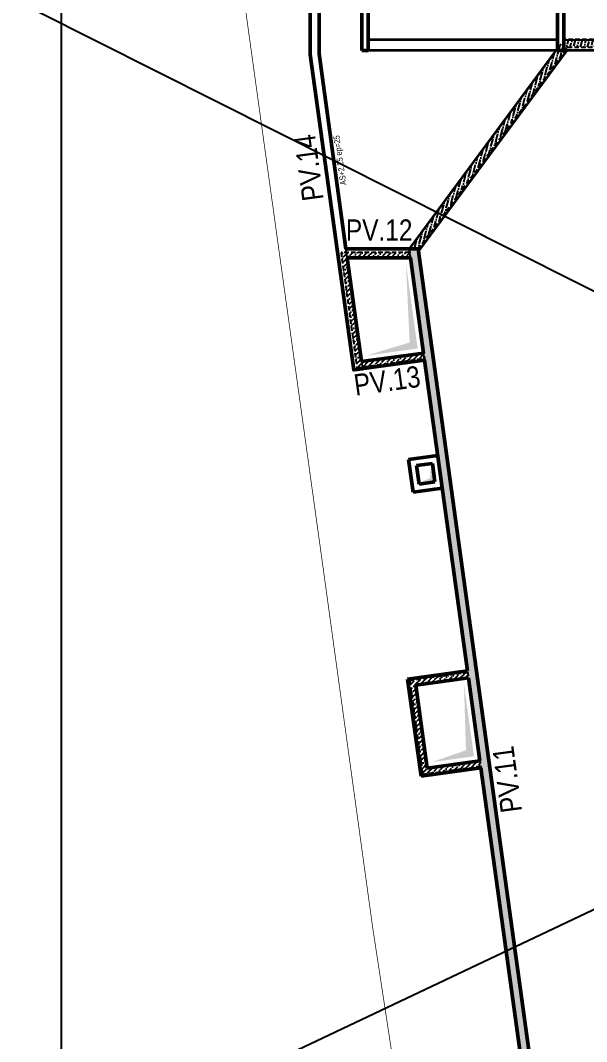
# Model space of a CAD drawing. Extents: x -10329 to 23244, y -15032 to -6928.
# Drawn here: x -6203 to -4611, y -11726 to -8854 of the extents above; entities that cross this region are included whole.
import ezdxf
from ezdxf.enums import TextEntityAlignment as Align

# ---------------------------------------------------------------- set-up
doc = ezdxf.new("R2010")
doc.units = 0
doc.linetypes.add('CACHEX2', pattern=[19.05, 12.7, -6.35])
doc.linetypes.add('MIXTE', pattern=[1, 0.5, -0.25, 0, -0.25])
doc.layers.get('Defpoints').update_dxf_attribs({"color": 53})
doc.layers.add('limites', color=242, linetype='MIXTE')
doc.layers.add('PYC_HOZ_BET_VU', color=252, linetype='Continuous')
for name, color, linetype, lineweight in [('PYC_Impact niveau supérieur', 251, 'CACHEX2', 25), ('PYC_Ombrage trémie', 7, 'Continuous', 18), ('PYC_Poutres', 102, 'Continuous', 35), ('PYC_Voiles béton armé', 6, 'Continuous', 50), ('PYC_Voiles béton armé - Repère', 233, 'Continuous', 35)]:
    doc.layers.add(name, color=color, linetype=linetype, lineweight=lineweight)
doc.styles.add('PYC_Texte_Reperage', font='ARIALN.TTF')
doc.styles.get("Standard").update_dxf_attribs({"font": 'ARIAL.TTF'})
doc.linetypes.add('RBx0.50', pattern='A,0.25,-0.025,["V",Standard,S=0.05,R=0,X=-0.025,Y=-0.05],-0.05,["V",Standard,S=0.05,R=180,X=0.025,Y=0.05],-0.025', length=0.35)
pattern_1 = [(75, (-4032.7195, -8917.559), (-4.886254, 18.566028), [23.8125, -4.7625, 0, -4.7625])]

# ---------------------------------------------------------------- blocks, each defined once
blk = doc.blocks.new('*U35')
at = {"color": 0, "linetype": 'Continuous', "lineweight": 25}
blk.add_solid([(5, -47.5), (5, -5), (12.5, -12.5), (40, -5)], dxfattribs=at)
blk = doc.blocks.new('*U36')
at = {"color": 0, "linetype": 'Continuous', "lineweight": 25}
blk.add_solid([(15, -220.5), (15, -15), (35, -35), (135, -15)], dxfattribs=at)
blk = doc.blocks.new('*U37')
at = {"color": 0, "linetype": 'Continuous', "lineweight": 25}
blk.add_solid([(15, -255.7), (15, -15), (35, -35), (161, -15)], dxfattribs=at)

msp = doc.modelspace()

# ---------------------------------------------------------------- hatches: boundary and pattern name
at = {"layer": 'PYC_Impact niveau supérieur'}
h = msp.add_hatch(dxfattribs=at)
h.set_pattern_fill('ANSI36', color=256, scale=3, angle=30, style=0)
h.set_pattern_definition(pattern_1)
h.paths.add_polyline_path([(-4329.315, -8908.559), (-4673.89, -8908.559), (-5108.959, -9496.059), (-5084.072, -9496.059), (-4663.814, -8928.559), (-4326.554, -8928.559)])
h = msp.add_hatch(dxfattribs=at)
h.set_pattern_fill('ANSI36', color=256, scale=3, style=0)
h.set_pattern_definition([(45, (-4032.7195, -8917.559), (5.051394, 18.52178), [23.8125, -4.7625, 0, -4.7625])])
h.paths.add_polyline_path([(-5105.858, -9521.059), (-5068.841, -9789.23), (-5243.684, -9813.364), (-5284.022, -9521.127)], flags=17)
h.paths.add_polyline_path([(-5066.79, -9804.089), (-5107.928, -9506.059), (-5301.235, -9506.127), (-5256.492, -9830.274)])
h = msp.add_hatch(dxfattribs=at)
h.set_pattern_fill('ANSI36', color=256, scale=3, angle=30, style=0)
h.set_pattern_definition(pattern_1)
h.paths.add_polyline_path([(-5109.309, -9496.059), (-4706.848, -12411.753), (-4682.975, -12401.872), (-5084.072, -9496.059)])
h = msp.add_hatch(dxfattribs=at)
h.set_pattern_fill('ANSI36', color=256, scale=3, style=0)
h.set_pattern_definition([(45, (-4032.7195, 11082.441), (5.051394, 18.5217782), [23.8125, -4.7625, 0, -4.7625])])
h.paths.add_polyline_path([(-4942.702, -10703.065), (-4910.501, -10936.353), (-5059.092, -10956.864), (-5091.293, -10723.576)], flags=16)
h.paths.add_polyline_path([(-4908.45, -10951.212), (-4944.753, -10688.206), (-5108.204, -10710.767), (-5071.9, -10973.774)])

# ---------------------------------------------------------------- linework, layer by layer
at = {"color": 1}
for points in [[(-10328.724, -14072.899), (4130.259, -7219.282)], [(4276.309, -14072.899), (-9355.055, -7219.282)]]:
    msp.add_lwpolyline(points, dxfattribs=at)
at = {"layer": 'Defpoints'}
msp.add_lwpolyline([(-6087.897, -7219.282), (1889.075, -7219.282), (1889.075, -14072.899), (-6087.897, -14072.899)], close=True, dxfattribs=at)
at = {"layer": 'limites', "ltscale": 150, "const_width": 2, "flags": 128}
msp.add_lwpolyline([(1318.83, -11098.226), (601.041, -11387.299), (-925.512, -12028.794), (-1738.386, -12356.789), (-2773.937, -12810.42), (-2891.292, -12853.144), (-3127.837, -12946.037), (-3669.751, -13167.798), (-4315.374, -13505.633), (-4866.173, -13801.56), (-4935.281, -13331.624), (-5140.065, -11877.607), (-5212.444, -11403.823), (-5355.007, -10369.252), (-5491.872, -9385.052), (-5561.731, -8881.707), (-5613.541, -8503.048), (-5715.401, -7769.271), (-4979.569, -7732.648), (-4978.859, -7732.623), (-4129.497, -7701.928), (-4000.89, -7702.533), (-3549.959, -7704.656), (-2145.023, -7715.725), (1152.191, -7722.931)], close=True, dxfattribs=at)
at = {"layer": 'PYC_HOZ_BET_VU', "linetype": 'RBx0.50', "ltscale": 50}
for p, q in [((-5284.031, -9521.059), (-5287.482, -9496.059)), ((-5105.858, -9521.059), (-5109.309, -9496.059)), ((-5066.107, -9809.042), (-5068.841, -9789.23)), ((-5243.684, -9813.364), (-5240.949, -9833.176))]:
    msp.add_line(p, q, dxfattribs=at)
at = {"layer": 'PYC_Impact niveau supérieur'}
for points in [[(-5108.959, -9496.059), (-4673.89, -8908.559), (-4329.315, -8908.559)], [(-5084.072, -9496.059), (-4663.814, -8928.559), (-4326.554, -8928.559)], [(-5107.928, -9506.059), (-5301.235, -9506.127), (-5256.492, -9830.274), (-5066.79, -9804.089)], [(-4944.753, -10688.206), (-5108.204, -10710.767), (-5071.9, -10973.774), (-4908.45, -10951.212)]]:
    msp.add_lwpolyline(points, dxfattribs=at)
for points in [[(-5109.309, -9496.059), (-4706.848, -12411.753), (-4682.975, -12401.872), (-5084.072, -9496.059)], [(-5068.841, -9789.23), (-5105.858, -9521.059), (-5284.031, -9521.059), (-5243.684, -9813.364)], [(-5059.092, -10956.864), (-4910.501, -10936.353), (-4942.702, -10703.065), (-5091.293, -10723.576)]]:
    msp.add_lwpolyline(points, close=True, dxfattribs=at)
at = {"layer": 'PYC_Poutres'}
for points in [[(-4692.72, -8908.559), (-5225.22, -8908.559)], [(-4692.72, -8938.559), (-5225.22, -8938.559)], [(-5108.959, -9496.059), (-4696.106, -8938.559)], [(-5083.094, -9503.14), (-4664.998, -8938.559)], [(-4096.22, -8938.559), (-4674.72, -8938.559)]]:
    msp.add_lwpolyline(points, dxfattribs=at)
at = {"layer": 'PYC_Poutres', "linetype": 'CACHEX2'}
msp.add_lwpolyline([(-4096.22, -8908.559), (-4674.72, -8908.559)], dxfattribs=at)
at = {"layer": 'PYC_Voiles béton armé'}
for p, q in [((-4674.72, -8938.559), (-4674.72, -7897.843)), ((-5225.22, -8938.559), (-5225.22, -7920.008)), ((-4692.72, -8938.559), (-4692.72, -7898.748)), ((-5243.22, -8938.559), (-5243.22, -7985.059)), ((-5388.22, -8949.084), (-5388.22, -8300.059)), ((-5363.22, -8947.366), (-5363.22, -8275.059)), ((-5265.714, -9836.594), (-5388.22, -8949.084)), ((-5363.22, -8947.366), (-5287.482, -9496.059)), ((-5243.22, -8938.559), (-5225.22, -8938.559)), ((-4692.72, -8938.559), (-4674.72, -8938.559)), ((-5084.072, -9496.059), (-5287.482, -9496.059)), ((-5084.072, -9496.059), (-4686.507, -12376.277)), ((-5105.858, -9521.059), (-5284.031, -9521.059)), ((-5284.022, -9521.127), (-5243.684, -9813.364)), ((-5105.858, -9521.059), (-5068.841, -9789.23)), ((-5243.684, -9813.364), (-5068.841, -9789.23)), ((-5066.107, -9809.042), (-5265.714, -9836.594)), ((-4945.437, -10683.253), (-5066.107, -9809.042)), ((-5111.272, -10088.846), (-5029.051, -10077.496)), ((-5111.272, -10088.846), (-5098.624, -10180.477)), ((-5088.725, -10105.923), (-5044.147, -10099.77)), ((-5088.725, -10105.923), (-5081.546, -10157.93)), ((-5044.147, -10099.77), (-5036.969, -10151.777)), ((-5081.546, -10157.93), (-5036.969, -10151.777)), ((-5098.624, -10180.477), (-5016.403, -10169.128)), ((-5113.84, -10706.498), (-4945.437, -10683.253)), ((-5076.169, -10979.41), (-5113.84, -10706.498)), ((-5091.293, -10723.576), (-4942.702, -10703.065)), ((-4942.702, -10703.065), (-4910.501, -10936.353)), ((-5091.293, -10723.576), (-5059.092, -10956.864)), ((-5059.092, -10956.864), (-4910.501, -10936.353)), ((-4907.766, -10956.165), (-5076.169, -10979.41)), ((-4706.848, -12411.753), (-4907.766, -10956.165))]:
    msp.add_line(p, q, dxfattribs=at)
msp.add_lwpolyline([(-3133.72, -8908.559), (-3133.713, -8386.559), (-2947.72, -8386.559), (-2947.72, -7788.288), (-1826.72, -7793.2), (-580.72, -7802.078), (613.103, -7810.407), (613.103, -7785.583), (-1835.72, -7768.135), (-2965.72, -7763.157), (-4683.72, -7873.369), (-5250.22, -7896.088), (-5250.22, -7960.059), (-5558.22, -7960.059), (-5558.22, -8300.059), (-5388.22, -8300.059), (-5388.22, -8949.084), (-5265.714, -9836.594), (-5240.949, -9833.176)], dxfattribs=at)

# ---------------------------------------------------------------- block references
at = {"layer": 'PYC_Ombrage trémie', "rotation": 187.8590248675572}
for name, p in [('*U37', (-5068.841, -9789.23)), ('*U35', (-5036.969, -10151.777)), ('*U36', (-4910.501, -10936.353))]:
    msp.add_blockref(name, p, dxfattribs=at)

# ---------------------------------------------------------------- texts
at = {"layer": 'PYC_Voiles béton armé - Repère', "style": 'PYC_Texte_Reperage'}
for s, height, rotation, p in [('PV.14', 60, 97.61001, (-5392.17, -9268.012)), ('AS+2.25 ep=25', 17, 98.28162, (-5304.577, -9246.99)), ('PV.13', 60, 7.859025, (-5171.657, -9866.765)), ('PV.11', 60, 97.663594, (-4833.979, -10988.678))]:
    msp.add_text(s, height=height, rotation=rotation, dxfattribs=at).set_placement(p, align=Align.MIDDLE_CENTER)
msp.add_text('PV.12', height=60, dxfattribs=at).set_placement((-5193.993, -9443.332), align=Align.MIDDLE_CENTER)

doc.saveas('drawing.dxf')
